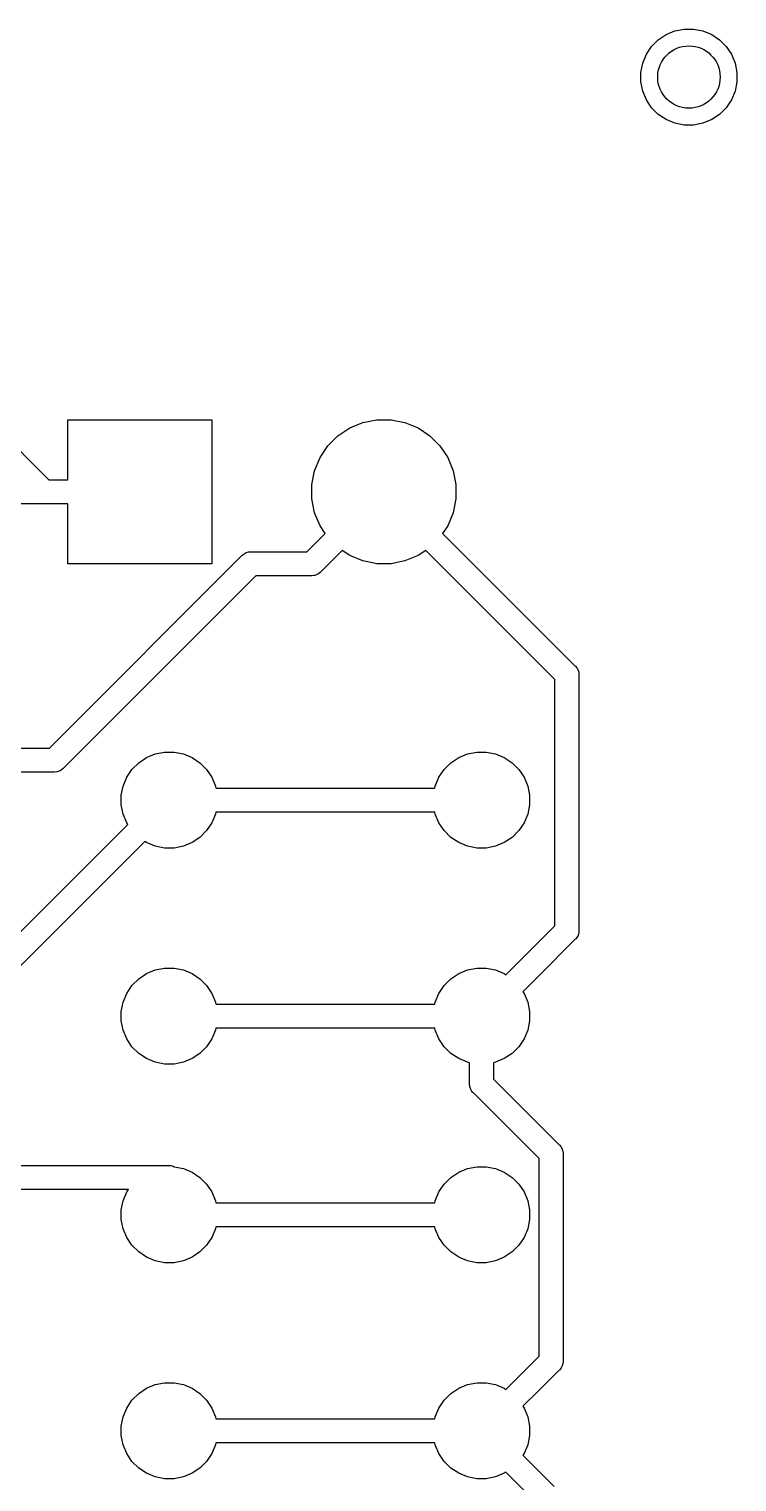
# Model space of a CAD drawing. Extents: x 83.1 to 154.9, y -87.4 to -26.9.
# Drawn here: x 140.19 to 154.92, y -57.45 to -27.19 of the extents above; entities that cross this region are included whole.
import ezdxf

# ---------------------------------------------------------------- set-up
doc = ezdxf.new("R2010")
doc.units = 0
doc.header["$MEASUREMENT"] = 0
doc.layers.add('BLACK', color=7, linetype='CONTINUOUS')

msp = doc.modelspace()

# ---------------------------------------------------------------- linework, layer by layer
at = {"layer": 'BLACK', "linetype": 'CONTINUOUS'}
for p, q in [((153.45, -27.3078), (153.632, -27.2324)), ((153.632, -27.2324), (153.826, -27.194)), ((153.826, -27.194), (154.022, -27.194)), ((154.022, -27.194), (154.216, -27.2324)), ((154.216, -27.2324), (154.398, -27.3078)), ((153.147, -27.5565), (153.287, -27.4172)), ((153.287, -27.4172), (153.45, -27.3078)), ((154.398, -27.3078), (154.561, -27.4172)), ((154.561, -27.4172), (154.701, -27.5565)), ((152.962, -27.9023), (153.038, -27.7203)), ((153.038, -27.7203), (153.147, -27.5565)), ((154.701, -27.5565), (154.81, -27.7203)), ((154.81, -27.7203), (154.886, -27.9023)), ((152.924, -28.0955), (152.962, -27.9023)), ((152.924, -28.2925), (152.924, -28.0955)), ((154.886, -27.9023), (154.924, -28.0955)), ((154.924, -28.0955), (154.924, -28.2925)), ((152.962, -28.4857), (152.924, -28.2925)), ((154.924, -28.2925), (154.886, -28.4857)), ((153.038, -28.6677), (152.962, -28.4857)), ((153.147, -28.8315), (153.038, -28.6677)), ((154.81, -28.6677), (154.701, -28.8315)), ((154.886, -28.4857), (154.81, -28.6677)), ((153.287, -28.9708), (153.147, -28.8315)), ((153.45, -29.0802), (153.287, -28.9708)), ((154.561, -28.9708), (154.398, -29.0802)), ((154.701, -28.8315), (154.561, -28.9708)), ((153.632, -29.1556), (153.45, -29.0802)), ((153.826, -29.194), (153.632, -29.1556)), ((154.022, -29.194), (153.826, -29.194)), ((154.216, -29.1556), (154.022, -29.194)), ((154.398, -29.0802), (154.216, -29.1556)), ((136.077, -32.0599), (140.598, -36.58)), ((140.994, -36.58), (140.994, -35.33)), ((140.994, -35.33), (143.994, -35.33)), ((143.994, -35.33), (143.994, -38.33)), ((146.863, -35.5007), (147.136, -35.3876)), ((147.136, -35.3876), (147.426, -35.33)), ((147.426, -35.33), (147.722, -35.33)), ((147.722, -35.33), (148.012, -35.3876)), ((148.012, -35.3876), (148.285, -35.5007)), ((146.409, -35.8738), (146.618, -35.6649)), ((146.618, -35.6649), (146.863, -35.5007)), ((148.285, -35.5007), (148.53, -35.6649)), ((148.53, -35.6649), (148.739, -35.8738)), ((146.245, -36.1195), (146.409, -35.8738)), ((148.739, -35.8738), (148.903, -36.1195)), ((146.132, -36.3925), (146.245, -36.1195)), ((148.903, -36.1195), (149.016, -36.3925)), ((140.598, -36.58), (140.994, -36.58)), ((146.074, -36.6823), (146.132, -36.3925)), ((149.016, -36.3925), (149.074, -36.6823)), ((146.074, -36.9777), (146.074, -36.6823)), ((149.074, -36.6823), (149.074, -36.9777)), ((140.482, -37.08), (138.758, -37.08)), ((140.494, -37.0812), (140.482, -37.08)), ((140.506, -37.08), (140.494, -37.0812)), ((140.994, -37.08), (140.506, -37.08)), ((140.994, -38.33), (140.994, -37.08)), ((146.132, -37.2675), (146.074, -36.9777)), ((149.074, -36.9777), (149.016, -37.2675)), ((146.245, -37.5405), (146.132, -37.2675)), ((149.016, -37.2675), (148.903, -37.5405)), ((145.97, -38.08), (146.351, -37.6995)), ((146.351, -37.6995), (146.245, -37.5405)), ((148.903, -37.5405), (148.797, -37.6995)), ((148.797, -37.6995), (151.552, -40.4545)), ((144.626, -38.1524), (144.664, -38.1211)), ((144.664, -38.1211), (144.708, -38.0979)), ((144.708, -38.0979), (144.755, -38.0836)), ((144.755, -38.0836), (144.792, -38.08)), ((144.792, -38.08), (144.804, -38.0788)), ((144.792, -38.08), (144.792, -38.08)), ((144.804, -38.0788), (144.816, -38.08)), ((144.816, -38.08), (145.97, -38.08)), ((146.704, -38.0531), (146.259, -38.4981)), ((146.863, -38.1593), (146.704, -38.0531)), ((148.444, -38.0531), (148.285, -38.1593)), ((151.134, -40.7436), (148.444, -38.0531)), ((140.612, -42.168), (144.619, -38.1619)), ((143.994, -38.33), (140.994, -38.33)), ((144.619, -38.1619), (144.626, -38.1524)), ((147.136, -38.2724), (146.863, -38.1593)), ((147.426, -38.33), (147.136, -38.2724)), ((147.722, -38.33), (147.426, -38.33)), ((148.012, -38.2724), (147.722, -38.33)), ((148.285, -38.1593), (148.012, -38.2724)), ((144.908, -38.58), (140.901, -42.5861)), ((146.062, -38.58), (144.908, -38.58)), ((146.074, -38.5812), (146.062, -38.58)), ((146.123, -38.5764), (146.074, -38.5812)), ((146.126, -38.5756), (146.123, -38.5764)), ((146.17, -38.5621), (146.126, -38.5756)), ((146.214, -38.5389), (146.17, -38.5621)), ((146.252, -38.5076), (146.214, -38.5389)), ((146.259, -38.4981), (146.252, -38.5076)), ((151.552, -40.4545), (151.562, -40.4624)), ((151.562, -40.4624), (151.593, -40.5004)), ((151.593, -40.5004), (151.616, -40.5439)), ((151.616, -40.5439), (151.63, -40.591)), ((151.134, -45.8704), (151.134, -40.7436)), ((151.63, -40.591), (151.635, -40.64)), ((151.635, -40.64), (151.634, -40.6523)), ((151.634, -40.6523), (151.634, -45.9617)), ((135.89, -42.168), (140.612, -42.168)), ((142.632, -42.3658), (142.814, -42.2904)), ((142.814, -42.2904), (143.008, -42.252)), ((143.008, -42.252), (143.204, -42.252)), ((143.204, -42.252), (143.398, -42.2904)), ((143.398, -42.2904), (143.58, -42.3658)), ((149.132, -42.3658), (149.314, -42.2904)), ((149.314, -42.2904), (149.508, -42.252)), ((149.508, -42.252), (149.704, -42.252)), ((149.704, -42.252), (149.898, -42.2904)), ((149.898, -42.2904), (150.08, -42.3658)), ((140.765, -42.6644), (140.716, -42.6692)), ((140.771, -42.6624), (140.765, -42.6644)), ((140.812, -42.6501), (140.771, -42.6624)), ((140.856, -42.6269), (140.812, -42.6501)), ((140.894, -42.5956), (140.856, -42.6269)), ((140.901, -42.5861), (140.894, -42.5956)), ((142.22, -42.7783), (142.329, -42.6145)), ((142.329, -42.6145), (142.469, -42.4752)), ((142.469, -42.4752), (142.632, -42.3658)), ((143.58, -42.3658), (143.743, -42.4752)), ((143.743, -42.4752), (143.883, -42.6145)), ((143.883, -42.6145), (143.992, -42.7783)), ((148.72, -42.7783), (148.829, -42.6145)), ((148.829, -42.6145), (148.969, -42.4752)), ((148.969, -42.4752), (149.132, -42.3658)), ((150.08, -42.3658), (150.243, -42.4752)), ((150.243, -42.4752), (150.383, -42.6145)), ((150.383, -42.6145), (150.492, -42.7783)), ((140.704, -42.668), (135.89, -42.668)), ((140.716, -42.6692), (140.704, -42.668)), ((142.106, -43.1535), (142.144, -42.9603)), ((142.144, -42.9603), (142.22, -42.7783)), ((143.992, -42.7783), (144.068, -42.9603)), ((144.068, -42.9603), (144.076, -43.002)), ((148.636, -43.002), (148.644, -42.9603)), ((148.644, -42.9603), (148.72, -42.7783)), ((150.492, -42.7783), (150.568, -42.9603)), ((150.568, -42.9603), (150.606, -43.1535)), ((142.106, -43.3505), (142.106, -43.1535)), ((144.076, -43.002), (148.636, -43.002)), ((150.606, -43.1535), (150.606, -43.3505)), ((142.144, -43.5437), (142.106, -43.3505)), ((142.22, -43.7257), (142.144, -43.5437)), ((144.068, -43.5437), (143.992, -43.7257)), ((144.076, -43.502), (144.068, -43.5437)), ((148.636, -43.502), (144.076, -43.502)), ((148.644, -43.5437), (148.636, -43.502)), ((148.72, -43.7257), (148.644, -43.5437)), ((150.568, -43.5437), (150.492, -43.7257)), ((150.606, -43.3505), (150.568, -43.5437)), ((130.976, -55.0285), (142.243, -43.761)), ((142.243, -43.761), (142.22, -43.7257)), ((143.992, -43.7257), (143.883, -43.8895)), ((148.829, -43.8895), (148.72, -43.7257)), ((150.492, -43.7257), (150.383, -43.8895)), ((142.597, -44.1146), (131.394, -55.3176)), ((142.632, -44.1382), (142.597, -44.1146)), ((142.814, -44.2136), (142.632, -44.1382)), ((143.58, -44.1382), (143.398, -44.2136)), ((143.743, -44.0288), (143.58, -44.1382)), ((143.883, -43.8895), (143.743, -44.0288)), ((148.969, -44.0288), (148.829, -43.8895)), ((149.132, -44.1382), (148.969, -44.0288)), ((149.314, -44.2136), (149.132, -44.1382)), ((150.08, -44.1382), (149.898, -44.2136)), ((150.243, -44.0288), (150.08, -44.1382)), ((150.383, -43.8895), (150.243, -44.0288)), ((143.008, -44.252), (142.814, -44.2136)), ((143.204, -44.252), (143.008, -44.252)), ((143.398, -44.2136), (143.204, -44.252)), ((149.508, -44.252), (149.314, -44.2136)), ((149.704, -44.252), (149.508, -44.252)), ((149.898, -44.2136), (149.704, -44.252)), ((150.438, -46.5665), (151.134, -45.8704)), ((151.635, -45.974), (151.63, -46.023)), ((151.634, -45.9617), (151.635, -45.974)), ((151.552, -46.1595), (150.791, -46.9201)), ((151.562, -46.1516), (151.552, -46.1595)), ((151.593, -46.1136), (151.562, -46.1516)), ((151.616, -46.0701), (151.593, -46.1136)), ((151.625, -46.0416), (151.616, -46.0701)), ((151.63, -46.023), (151.625, -46.0416)), ((150.115, -46.8894), (150.438, -46.5665)), ((150.438, -46.5665), (150.438, -46.5665)), ((142.469, -46.9752), (142.632, -46.8658)), ((142.632, -46.8658), (142.814, -46.7904)), ((142.814, -46.7904), (143.008, -46.752)), ((143.008, -46.752), (143.204, -46.752)), ((143.204, -46.752), (143.398, -46.7904)), ((143.398, -46.7904), (143.58, -46.8658)), ((143.58, -46.8658), (143.743, -46.9752)), ((148.969, -46.9752), (149.132, -46.8658)), ((149.132, -46.8658), (149.314, -46.7904)), ((149.314, -46.7904), (149.508, -46.752)), ((149.508, -46.752), (149.704, -46.752)), ((149.704, -46.752), (149.898, -46.7904)), ((149.898, -46.7904), (150.08, -46.8658)), ((150.08, -46.8658), (150.115, -46.8894)), ((142.22, -47.2783), (142.329, -47.1145)), ((142.329, -47.1145), (142.469, -46.9752)), ((143.743, -46.9752), (143.883, -47.1145)), ((143.883, -47.1145), (143.992, -47.2783)), ((148.72, -47.2783), (148.829, -47.1145)), ((148.829, -47.1145), (148.969, -46.9752)), ((150.791, -46.9201), (150.469, -47.243)), ((150.791, -46.9201), (150.791, -46.9201)), ((142.106, -47.6535), (142.144, -47.4603)), ((142.144, -47.4603), (142.22, -47.2783)), ((143.992, -47.2783), (144.068, -47.4603)), ((144.068, -47.4603), (144.076, -47.502)), ((144.076, -47.502), (148.636, -47.502)), ((148.636, -47.502), (148.644, -47.4603)), ((148.644, -47.4603), (148.72, -47.2783)), ((150.469, -47.243), (150.492, -47.2783)), ((150.492, -47.2783), (150.568, -47.4603)), ((150.568, -47.4603), (150.606, -47.6535)), ((142.106, -47.8505), (142.106, -47.6535)), ((150.606, -47.6535), (150.606, -47.8505)), ((142.144, -48.0437), (142.106, -47.8505)), ((142.22, -48.2257), (142.144, -48.0437)), ((144.068, -48.0437), (143.992, -48.2257)), ((144.076, -48.002), (144.068, -48.0437)), ((148.636, -48.002), (144.076, -48.002)), ((148.644, -48.0437), (148.636, -48.002)), ((148.72, -48.2257), (148.644, -48.0437)), ((150.568, -48.0437), (150.492, -48.2257)), ((150.606, -47.8505), (150.568, -48.0437)), ((142.329, -48.3895), (142.22, -48.2257)), ((142.469, -48.5288), (142.329, -48.3895)), ((143.883, -48.3895), (143.743, -48.5288)), ((143.992, -48.2257), (143.883, -48.3895)), ((148.829, -48.3895), (148.72, -48.2257)), ((148.969, -48.5288), (148.829, -48.3895)), ((150.383, -48.3895), (150.243, -48.5288)), ((150.492, -48.2257), (150.383, -48.3895)), ((142.632, -48.6382), (142.469, -48.5288)), ((142.814, -48.7136), (142.632, -48.6382)), ((143.008, -48.752), (142.814, -48.7136)), ((143.398, -48.7136), (143.204, -48.752)), ((143.58, -48.6382), (143.398, -48.7136)), ((143.743, -48.5288), (143.58, -48.6382)), ((149.132, -48.6382), (148.969, -48.5288)), ((149.314, -48.7136), (149.132, -48.6382)), ((149.356, -48.7219), (149.314, -48.7136)), ((149.898, -48.7136), (149.856, -48.7219)), ((150.08, -48.6382), (149.898, -48.7136)), ((150.243, -48.5288), (150.08, -48.6382)), ((143.204, -48.752), (143.008, -48.752)), ((149.356, -49.1539), (149.356, -48.7219)), ((149.856, -48.7219), (149.856, -49.0627)), ((149.355, -49.1662), (149.356, -49.1539)), ((149.36, -49.2152), (149.355, -49.1662)), ((149.374, -49.2623), (149.36, -49.2152)), ((149.388, -49.2883), (149.374, -49.2623)), ((149.397, -49.3058), (149.388, -49.2883)), ((149.428, -49.3438), (149.397, -49.3058)), ((149.856, -49.0627), (151.224, -50.4308)), ((149.438, -49.3517), (149.428, -49.3438)), ((150.806, -50.7198), (149.438, -49.3517)), ((151.224, -50.4308), (151.234, -50.4386)), ((151.234, -50.4386), (151.25, -50.4584)), ((151.25, -50.4584), (151.265, -50.4766)), ((151.265, -50.4766), (151.288, -50.5201)), ((151.288, -50.5201), (151.302, -50.5672)), ((150.806, -54.8344), (150.806, -50.7198)), ((151.302, -50.5672), (151.307, -50.6162)), ((151.307, -50.6162), (151.306, -50.6285)), ((151.306, -50.6285), (151.306, -54.9257)), ((139.585, -50.861), (143.103, -50.861)), ((143.103, -50.861), (143.14, -50.8646)), ((143.14, -50.8646), (143.187, -50.8789)), ((143.187, -50.8789), (143.204, -50.888)), ((143.204, -50.888), (143.204, -50.888)), ((143.204, -50.888), (143.398, -50.9264)), ((143.398, -50.9264), (143.58, -51.0018)), ((143.58, -51.0018), (143.743, -51.1112)), ((143.743, -51.1112), (143.883, -51.2505)), ((148.829, -51.2505), (148.969, -51.1112)), ((148.969, -51.1112), (149.132, -51.0018)), ((149.132, -51.0018), (149.314, -50.9264)), ((149.314, -50.9264), (149.508, -50.888)), ((149.508, -50.888), (149.704, -50.888)), ((149.704, -50.888), (149.898, -50.9264)), ((149.898, -50.9264), (150.08, -51.0018)), ((150.08, -51.0018), (150.243, -51.1112)), ((150.243, -51.1112), (150.383, -51.2505)), ((142.255, -51.361), (139.677, -51.361)), ((142.144, -51.5963), (142.22, -51.4143)), ((142.22, -51.4143), (142.255, -51.361)), ((143.883, -51.2505), (143.992, -51.4143)), ((143.992, -51.4143), (144.068, -51.5963)), ((148.644, -51.5963), (148.72, -51.4143)), ((148.72, -51.4143), (148.829, -51.2505)), ((150.383, -51.2505), (150.492, -51.4143)), ((150.492, -51.4143), (150.568, -51.5963)), ((142.106, -51.7895), (142.144, -51.5963)), ((144.068, -51.5963), (144.076, -51.638)), ((144.076, -51.638), (148.636, -51.638)), ((148.636, -51.638), (148.644, -51.5963)), ((150.568, -51.5963), (150.606, -51.7895)), ((142.106, -51.9865), (142.106, -51.7895)), ((142.144, -52.1797), (142.106, -51.9865)), ((150.606, -51.9865), (150.568, -52.1797)), ((150.606, -51.7895), (150.606, -51.9865)), ((142.22, -52.3617), (142.144, -52.1797)), ((144.068, -52.1797), (143.992, -52.3617)), ((144.076, -52.138), (144.068, -52.1797)), ((148.636, -52.138), (144.076, -52.138)), ((148.644, -52.1797), (148.636, -52.138)), ((148.72, -52.3617), (148.644, -52.1797)), ((150.568, -52.1797), (150.492, -52.3617)), ((142.329, -52.5255), (142.22, -52.3617)), ((142.469, -52.6648), (142.329, -52.5255)), ((143.883, -52.5255), (143.743, -52.6648)), ((143.992, -52.3617), (143.883, -52.5255)), ((148.829, -52.5255), (148.72, -52.3617)), ((148.969, -52.6648), (148.829, -52.5255)), ((150.383, -52.5255), (150.243, -52.6648)), ((150.492, -52.3617), (150.383, -52.5255)), ((142.632, -52.7742), (142.469, -52.6648)), ((142.814, -52.8496), (142.632, -52.7742)), ((143.008, -52.888), (142.814, -52.8496)), ((143.204, -52.888), (143.008, -52.888)), ((143.398, -52.8496), (143.204, -52.888)), ((143.58, -52.7742), (143.398, -52.8496)), ((143.743, -52.6648), (143.58, -52.7742)), ((149.132, -52.7742), (148.969, -52.6648)), ((149.314, -52.8496), (149.132, -52.7742)), ((149.508, -52.888), (149.314, -52.8496)), ((149.704, -52.888), (149.508, -52.888)), ((149.898, -52.8496), (149.704, -52.888)), ((150.08, -52.7742), (149.898, -52.8496)), ((150.243, -52.6648), (150.08, -52.7742)), ((150.438, -55.2025), (150.806, -54.8344)), ((151.288, -55.0341), (151.265, -55.0776)), ((151.302, -54.987), (151.288, -55.0341)), ((151.306, -54.9503), (151.302, -54.987)), ((151.306, -54.9257), (151.307, -54.938)), ((151.307, -54.938), (151.306, -54.9503)), ((150.115, -55.5254), (150.438, -55.2025)), ((150.438, -55.2025), (150.438, -55.2025)), ((151.224, -55.1235), (150.791, -55.5561)), ((151.234, -55.1156), (151.224, -55.1235)), ((151.265, -55.0776), (151.234, -55.1156)), ((142.329, -55.7505), (142.469, -55.6112)), ((142.469, -55.6112), (142.632, -55.5018)), ((142.632, -55.5018), (142.814, -55.4264)), ((142.814, -55.4264), (143.008, -55.388)), ((143.008, -55.388), (143.204, -55.388)), ((143.204, -55.388), (143.398, -55.4264)), ((143.398, -55.4264), (143.58, -55.5018)), ((143.58, -55.5018), (143.743, -55.6112)), ((143.743, -55.6112), (143.883, -55.7505)), ((148.829, -55.7505), (148.969, -55.6112)), ((148.969, -55.6112), (149.132, -55.5018)), ((149.132, -55.5018), (149.314, -55.4264)), ((149.314, -55.4264), (149.508, -55.388)), ((149.508, -55.388), (149.704, -55.388)), ((149.704, -55.388), (149.898, -55.4264)), ((149.898, -55.4264), (150.08, -55.5018)), ((150.08, -55.5018), (150.115, -55.5254)), ((150.791, -55.5561), (150.469, -55.879)), ((150.791, -55.5561), (150.791, -55.5561)), ((142.144, -56.0963), (142.22, -55.9143)), ((142.22, -55.9143), (142.329, -55.7505)), ((143.883, -55.7505), (143.992, -55.9143)), ((143.992, -55.9143), (144.068, -56.0963)), ((148.644, -56.0963), (148.72, -55.9143)), ((148.72, -55.9143), (148.829, -55.7505)), ((150.469, -55.879), (150.492, -55.9143)), ((150.492, -55.9143), (150.568, -56.0963)), ((142.106, -56.2895), (142.144, -56.0963)), ((144.068, -56.0963), (144.076, -56.138)), ((144.076, -56.138), (148.636, -56.138)), ((148.636, -56.138), (148.644, -56.0963)), ((150.568, -56.0963), (150.606, -56.2895)), ((142.106, -56.4865), (142.106, -56.2895)), ((142.144, -56.6797), (142.106, -56.4865)), ((150.606, -56.4865), (150.568, -56.6797)), ((150.606, -56.2895), (150.606, -56.4865)), ((142.22, -56.8617), (142.144, -56.6797)), ((142.329, -57.0255), (142.22, -56.8617)), ((143.992, -56.8617), (143.883, -57.0255)), ((144.068, -56.6797), (143.992, -56.8617)), ((144.076, -56.638), (144.068, -56.6797)), ((148.636, -56.638), (144.076, -56.638)), ((148.644, -56.6797), (148.636, -56.638)), ((148.72, -56.8617), (148.644, -56.6797)), ((148.829, -57.0255), (148.72, -56.8617)), ((150.492, -56.8617), (150.469, -56.897)), ((150.568, -56.6797), (150.492, -56.8617)), ((142.469, -57.1648), (142.329, -57.0255)), ((142.632, -57.2742), (142.469, -57.1648)), ((143.743, -57.1648), (143.58, -57.2742)), ((143.883, -57.0255), (143.743, -57.1648)), ((148.969, -57.1648), (148.829, -57.0255)), ((149.132, -57.2742), (148.969, -57.1648)), ((150.469, -56.897), (151.12, -57.5485)), ((142.814, -57.3496), (142.632, -57.2742)), ((143.008, -57.388), (142.814, -57.3496)), ((143.204, -57.388), (143.008, -57.388)), ((143.398, -57.3496), (143.204, -57.388)), ((143.58, -57.2742), (143.398, -57.3496)), ((149.314, -57.3496), (149.132, -57.2742)), ((149.508, -57.388), (149.314, -57.3496)), ((149.704, -57.388), (149.508, -57.388)), ((149.898, -57.3496), (149.704, -57.388)), ((150.08, -57.2742), (149.898, -57.3496)), ((150.115, -57.2506), (150.08, -57.2742)), ((150.702, -57.8376), (150.115, -57.2506))]:
    msp.add_line(p, q, dxfattribs=at)
at = {"layer": 'BLACK'}
msp.add_circle((153.924, -28.194), 0.65, dxfattribs=at)

doc.saveas('drawing.dxf')
